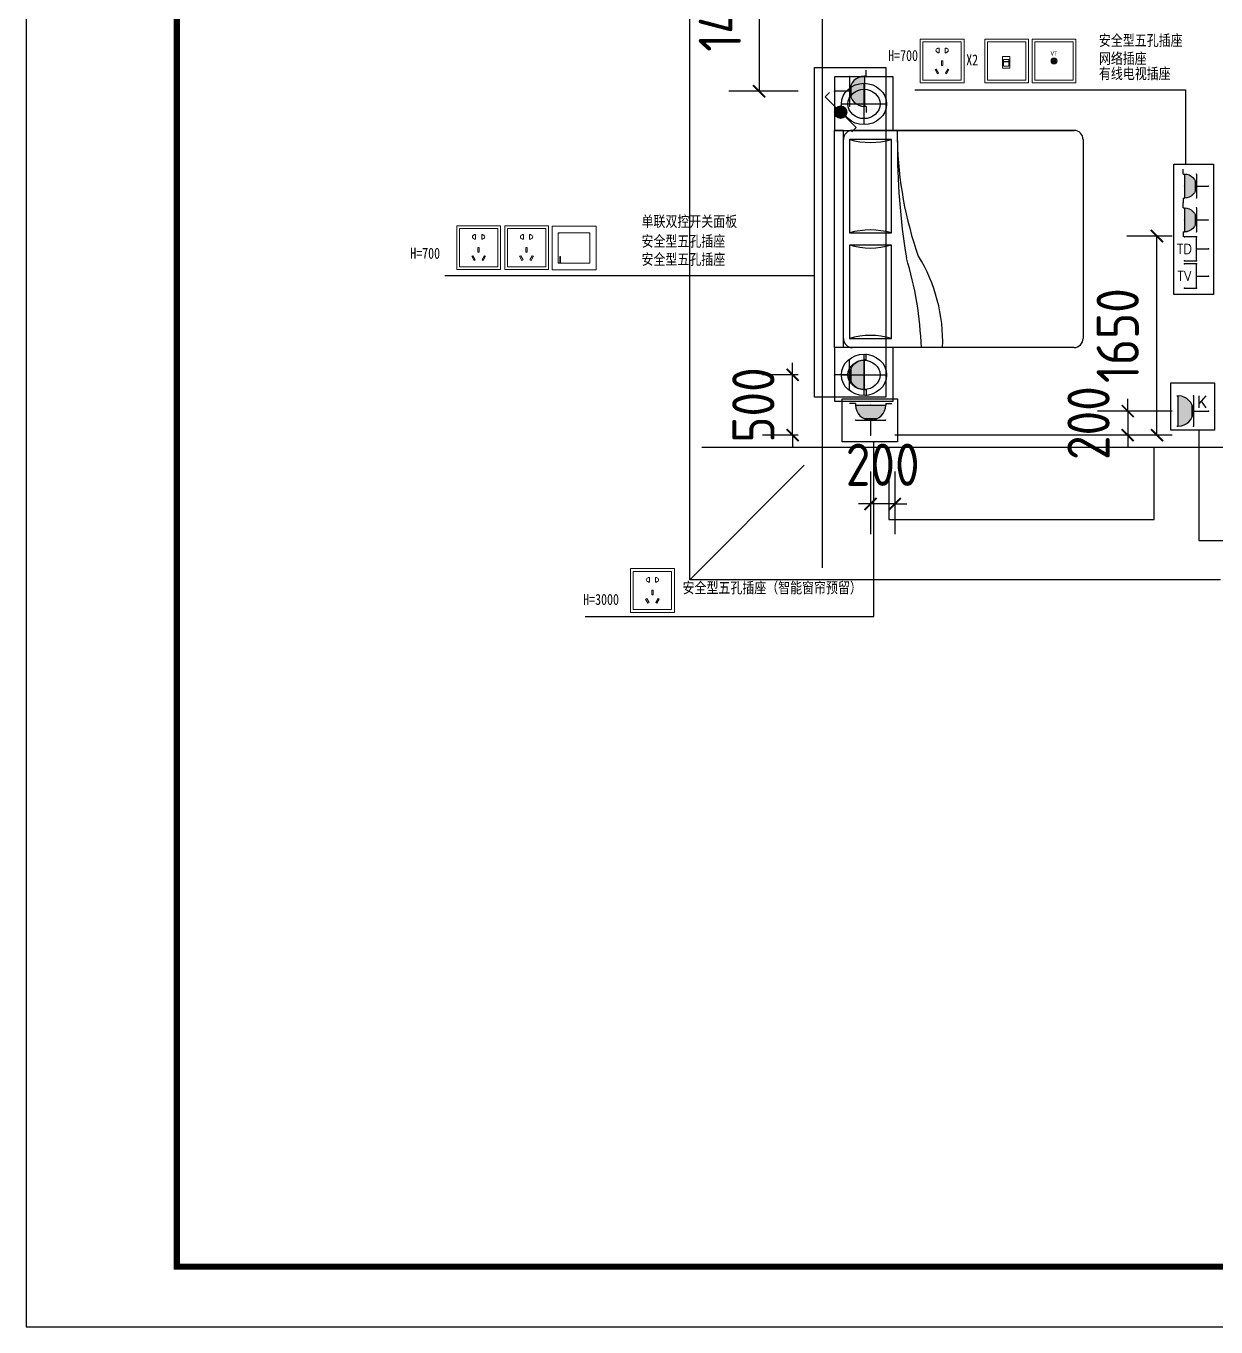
# Model space of a CAD drawing. Extents: x -29700 to 0, y 0 to 131000.
# Drawn here: x -29700 to -19837, y 110000 to 120782 of the extents above; entities that cross this region are included whole.
import ezdxf
from ezdxf.enums import TextEntityAlignment as Align

# ---------------------------------------------------------------- set-up
doc = ezdxf.new("R2010")
doc.units = 0
doc.header["$LTSCALE"] = 1000
doc.header["$MEASUREMENT"] = 0
doc.layers.get('0').update_dxf_attribs({"linetype": 'CONTINUOUS'})
doc.layers.get('Defpoints').update_dxf_attribs({"linetype": 'CONTINUOUS'})
for name, color, linetype in [('DOTE', 1, 'CONTINUOUS'), ('EQUIP-插座', 3, 'CONTINUOUS'), ('EQUIP-通讯', 3, 'CONTINUOUS'), ('TK', 4, 'CONTINUOUS'), ('家具', 8, 'CONTINUOUS')]:
    doc.layers.add(name, color=color, linetype=linetype)
for name, color, linetype, lineweight in [('EQUIP-照明', 3, 'CONTINUOUS', 15), ('PS-FNO(图纸空间编号）', 7, 'CONTINUOUS', 15), ('TK-图框', 3, 'CONTINUOUS', 15), ('TK-引注', 50, 'CONTINUOUS', 15)]:
    doc.layers.add(name, color=color, linetype=linetype, lineweight=lineweight)
doc.styles.add('_TEL_DIM', font='SIMPLEX', dxfattribs={"width": 0.8, "height": 3.5, "bigfont": 'HZTXT'})
doc.styles.add('HBSMALL-25', font='', dxfattribs={"width": 0.9, "height": 2.5})
doc.styles.add('HZTXT1', font='romans.shx', dxfattribs={"width": 0.7, "bigfont": 'GBHZFS.SHX'})
doc.styles.get("Standard").update_dxf_attribs({"font": 'gbenor.shx', "bigfont": 'gbcbig.shx'})
doc.styles.add('宋体', font='', dxfattribs={"width": 0.75})
doc.styles.get('HBSMALL-25').set_extended_font_data('Microsoft YaHei')
doc.styles.get('宋体').set_extended_font_data('SimSun')
doc.dimstyles.get("Standard").update_dxf_attribs({"dimscale": 100, "dimtxt": 3.5, "dimasz": 1, "dimexe": 2.5, "dimexo": 3, "dimgap": 1.5, "dimtad": 1, "dimdec": 0, "dimzin": 0, "dimdsep": 46, "dimtxsty": 'Standard', "dimblk": 'ARCHTICK', "dimcen": 0.09, "dimclrd": 3, "dimclre": 3, "dimclrt": 2, "dimadec": 0, "dimazin": 0, "dimtfac": 1, "dimtdec": 0, "dimtix": 1, "dimtmove": 2, "dimatfit": 3, "dimfxl": 1, "dimtolj": 1, "dimtzin": 0, "dimarcsym": 0})

# ---------------------------------------------------------------- blocks, each defined once
blk = doc.blocks.new('A$C66793C10')
for p, q in [((449.7, 449.7), (0, 449.7)), ((0, 449.7), (0, 0)), ((223.1, 401.4), (223.1, 55.6)), ((449.7, 0), (449.7, 449.7)), ((396, 228.5), (50.2, 228.5)), ((0, 0), (449.7, 0))]:
    blk.add_line(p, q)
for radius in [172.9, 122.9]:
    blk.add_circle((223.1, 228.5), radius)
blk = doc.blocks.new('A$C0BC040C0')
at = {"layer": '家具'}
for p, q in [((0, 295), (0, 2095)), ((75, 2095), (0, 2095)), ((75, 295), (75, 2095)), ((149, 2095), (1987, 2095)), ((1987, 2095), (149, 2095)), ((522, 1996), (522, 2095)), ((124, 2019), (124, 1245)), ((472, 2019), (124, 2019)), ((472, 1245), (472, 2019)), ((2062, 2019), (2062, 371)), ((124, 1245), (472, 1245)), ((124, 1145), (124, 371)), ((472, 1145), (124, 1145)), ((472, 371), (472, 1145)), ((124, 371), (472, 371)), ((75, 295), (0, 295)), ((1987, 295), (149, 295))]:
    blk.add_line(p, q, dxfattribs=at)
for centre, major_axis, ratio, start_param, end_param in [((149, 2019), (0, 75.9), 0.981818, 0, 1.570796), ((1987, 2019), (0, 75.9), 0.981818, 4.712389, 6.283185), ((298, 2627), (0, 632), 0.981818, 2.857799, 3.425387), ((2092, 1653), (-220, 2967), 0.524077, 1.416252, 1.739927), ((1467, 1705), (-287, 1661), 0.542659, 1.294437, 1.879131), ((298, 638), (0, -632), 0.981818, 2.857799, 3.425387), ((298, 1752), (0, -632), 0.981818, -0.283794, 0.283794), ((-1119, 354), (-345, 2286), 0.791145, 4.568047, 4.89601), ((5, 453), (-253, 1064), 0.804127, 4.37694, 5.109608), ((149, 371), (0, 75.9), 0.981818, 1.570796, 3.141593), ((298, -236), (0, 632), 0.981818, -0.283794, 0.283794), ((1987, 371), (0, 75.9), 0.981818, 3.141593, 4.712389)]:
    blk.add_ellipse(centre, major_axis=major_axis, ratio=ratio, start_param=start_param, end_param=end_param, dxfattribs=at)
at = {"layer": '家具', "xscale": 1.080000000001746, "yscale": 0.9899999999906868, "rotation": 179.9999999989328}
for p in [(486, 2540), (486, 295)]:
    blk.add_blockref('A$C66793C10', p, dxfattribs=at)
blk = doc.blocks.new('；u；')
at = {"color": 251}
for p, q in [((68526, -73598), (66426, -73598)), ((65676, -73848), (64726, -74798))]:
    blk.add_line(p, q, dxfattribs=at)
for points in [[(69126, -74798), (64726, -74798), (64726, -62398), (78926, -62398), (78926, -74798), (74526, -74798)], [(66376, -73698), (66376, -74298), (68576, -74298), (68576, -73698)]]:
    blk.add_lwpolyline(points, dxfattribs=at)
at = {"layer": 'DOTE', "color": 251}
for p, q in [((65826, -74698), (65826, -62498)), ((64826, -73698), (78826, -73698))]:
    blk.add_line(p, q, dxfattribs=at)
at = {"layer": '家具', "color": 251, "xscale": 0.9999989999971652, "yscale": 0.9999989999923855, "zscale": 0.9999989999958333, "rotation": 359.9995283362795}
blk.add_blockref('A$C0BC040C0', (65926, -73167), dxfattribs=at)
blk = doc.blocks.new('$equip$00001240')
for p, q in [((-0.5, 1.05), (-0.7, 1.05)), ((-0.5, 1.05), (-0.5, 1)), ((-0.5, 1), (0.5, 1)), ((0.5, 1.05), (0.7, 1.05)), ((0.5, 1.05), (0.5, 1)), ((-0.5, 0.5), (0.5, 0.5)), ((0, 0.5), (0, 0))]:
    blk.add_line(p, q)
blk.add_arc((0, 1), 0.5, 180, 0)
for points in [[(0.433, 0.75), (-0.433, 0.75), (0.5, 1), (-0.5, 1)], [(0.25, 0.567), (-0.25, 0.567), (0.433, 0.75), (-0.433, 0.75)], [(0, 0.5), (0, 0.5), (0.25, 0.567), (-0.25, 0.567)]]:
    blk.add_solid(points)
at = {"layer": 'EQUIP-照明'}
for p in [(0, 1), (-0.5, 0.5), (0.5, 0.5), (0, 0)]:
    blk.add_point(p, dxfattribs=at)
at = {"layer": 'EQUIP-照明', "flags": 9}
blk.add_attdef('A', (0, 0), '', height=0.00002, dxfattribs=at)
blk = doc.blocks.new('_ArchTick')
at = {"color": 0, "linetype": 'ByBlock', "const_width": 0.15}
blk.add_lwpolyline([(-0.5, -0.5), (0.5, 0.5)], dxfattribs=at)
blk = doc.blocks.new('*D68')
at = {"color": 3, "lineweight": -2, "transparency": 16777216}
for p, q in [((-23346, 117891), (-23346, 117991)), ((-23299, 117891), (-23596, 117891)), ((-23346, 117391), (-23346, 117891)), ((-23299, 117391), (-23596, 117391)), ((-23346, 117391), (-23346, 117291))]:
    blk.add_line(p, q, dxfattribs=at)
at = {"layer": 'Defpoints', "color": 0, "transparency": 16777216}
for p in [(-23346, 117891), (-22999, 117891), (-22999, 117391)]:
    blk.add_point(p, dxfattribs=at)
at = {"color": 3, "lineweight": -2, "transparency": 16777216, "xscale": 100, "yscale": 100, "zscale": 100}
for p, rotation in [((-23346, 117891), 270), ((-23346, 117391), 90)]:
    blk.add_blockref('_ArchTick', p, dxfattribs=dict(at, rotation=rotation))
at = {"color": 2, "transparency": 16777216, "insert": (-23671, 117641), "char_height": 350, "attachment_point": 5, "rotation": 90}
blk.add_mtext('\\A1;500', dxfattribs=at)
blk = doc.blocks.new('$equip$00001208')
for p, q in [((0.147, 0.356), (0.512, 0.72)), ((0.512, 0.72), (0.653, 0.579)), ((-0.147, 0.061), (-0.512, -0.304)), ((-0.512, -0.304), (-0.653, -0.162))]:
    blk.add_line(p, q)
blk.add_circle((0, 0.208), 0.208)
for points in [[(-0.18, 0.312), (0.18, 0.312), (-0.208, 0.208), (0.208, 0.208)], [(-0.18, 0.104), (0.18, 0.104), (-0.208, 0.208), (0.208, 0.208)], [(-0.104, 0.389), (0.104, 0.389), (-0.18, 0.312), (0.18, 0.312)], [(-0.104, 0.028), (0.104, 0.028), (-0.18, 0.104), (0.18, 0.104)], [(0, 0.417), (0, 0.417), (-0.104, 0.389), (0.104, 0.389)], [(0, 0), (0, 0), (-0.104, 0.028), (0.104, 0.028)]]:
    blk.add_solid(points)
at = {"layer": 'EQUIP-照明'}
for p in [(-0.208, 0.208), (0, 0.417), (0, 0), (0.208, 0.208)]:
    blk.add_point(p, dxfattribs=at)
at = {"layer": 'EQUIP-照明', "flags": 9}
blk.add_attdef('A', (0, 0), '', height=0.00002, dxfattribs=at)
blk = doc.blocks.new('*D69')
at = {"color": 3, "lineweight": -2, "transparency": 16777216}
for p, q in [((-23299, 121691), (-23874, 121691)), ((-23624, 121691), (-23624, 120241)), ((-23299, 120241), (-23874, 120241))]:
    blk.add_line(p, q, dxfattribs=at)
at = {"layer": 'Defpoints', "color": 0, "transparency": 16777216}
for p in [(-22999, 121691), (-23624, 120241), (-22999, 120241)]:
    blk.add_point(p, dxfattribs=at)
at = {"color": 3, "lineweight": -2, "transparency": 16777216, "xscale": 100, "yscale": 100, "zscale": 100}
for p, rotation in [((-23624, 121691), 90), ((-23624, 120241), 270)]:
    blk.add_blockref('_ArchTick', p, dxfattribs=dict(at, rotation=rotation))
at = {"color": 2, "transparency": 16777216, "insert": (-23949, 120966), "char_height": 350, "attachment_point": 5, "rotation": 90}
blk.add_mtext('\\A1;1450', dxfattribs=at)
blk = doc.blocks.new('*D79')
at = {"color": 3, "lineweight": -2, "transparency": 16777216}
for p, q in [((-22699, 117091), (-22699, 116571)), ((-22499, 117091), (-22499, 116571)), ((-22699, 116821), (-22799, 116821)), ((-22499, 116821), (-22699, 116821)), ((-22499, 116821), (-22399, 116821))]:
    blk.add_line(p, q, dxfattribs=at)
at = {"layer": 'Defpoints', "color": 0, "transparency": 16777216}
for p in [(-22699, 117391), (-22499, 117391), (-22699, 116821)]:
    blk.add_point(p, dxfattribs=at)
at = {"color": 3, "lineweight": -2, "transparency": 16777216, "xscale": 100, "yscale": 100, "zscale": 100}
blk.add_blockref('_ArchTick', (-22699, 116821), dxfattribs=at)
at = {"color": 3, "lineweight": -2, "transparency": 16777216, "xscale": 100, "yscale": 100, "zscale": 100, "rotation": 180}
blk.add_blockref('_ArchTick', (-22499, 116821), dxfattribs=at)
at = {"color": 2, "transparency": 16777216, "insert": (-22599, 117146), "char_height": 350, "attachment_point": 5}
blk.add_mtext('\\A1;200', dxfattribs=at)
blk = doc.blocks.new('$equip$00002670')
for p, q in [((-0.5, 0.499), (-0.5, 0.999)), ((0.5, 0.999), (0.5, 0.499)), ((0.5, 0.499), (-0.5, 0.499)), ((0, 0.5), (0, 0))]:
    blk.add_line(p, q)
for p in [(-0.5, 0.999), (0.5, 0.999), (-0.5, 0.499), (0, 0), (0.5, 0.499)]:
    blk.add_point(p)
at = {"color": 7, "style": '_TEL_DIM'}
blk.add_attdef('$TEXT$', text='', height=0.4, dxfattribs=at).set_placement((0, 0.999), align=Align.MIDDLE_CENTER)
at = {"color": 7, "style": '_TEL_DIM', "flags": 1}
blk.add_attdef('A', text='', height=0.000025, dxfattribs=at).set_placement((0, 0), align=Align.MIDDLE_CENTER)
blk = doc.blocks.new('$equip$00001802')
for p, q in [((-0.5, 0.499), (-0.5, 0.999)), ((0.5, 0.999), (0.5, 0.499)), ((0.5, 0.499), (-0.5, 0.499)), ((0, 0.5), (0, 0))]:
    blk.add_line(p, q)
for p in [(-0.5, 0.999), (0.5, 0.999), (-0.5, 0.499), (0, 0), (0.5, 0.499)]:
    blk.add_point(p)
at = {"color": 7, "style": '_TEL_DIM'}
blk.add_attdef('$TEXT$', text='', height=0.4, dxfattribs=at).set_placement((0, 0.999), align=Align.MIDDLE_CENTER)
at = {"color": 7, "style": '_TEL_DIM', "flags": 1}
blk.add_attdef('A', text='', height=0.00002, dxfattribs=at).set_placement((0, 0), align=Align.MIDDLE_CENTER)
blk = doc.blocks.new('*D81')
at = {"color": 3, "lineweight": -2, "transparency": 16777216}
for p, q in [((-20199, 119041), (-20576, 119041)), ((-20326, 117391), (-20326, 119041)), ((-20199, 117391), (-20576, 117391))]:
    blk.add_line(p, q, dxfattribs=at)
at = {"layer": 'Defpoints', "color": 0, "transparency": 16777216}
for p in [(-20326, 119041), (-19899, 119041), (-19899, 117391)]:
    blk.add_point(p, dxfattribs=at)
at = {"color": 3, "lineweight": -2, "transparency": 16777216, "xscale": 100, "yscale": 100, "zscale": 100}
for p, rotation in [((-20326, 119041), 90), ((-20326, 117391), 270)]:
    blk.add_blockref('_ArchTick', p, dxfattribs=dict(at, rotation=rotation))
at = {"color": 2, "transparency": 16777216, "insert": (-20651, 118216), "char_height": 350, "attachment_point": 5, "rotation": 90}
blk.add_mtext('\\A1;1650', dxfattribs=at)
blk = doc.blocks.new('$equip$00001764')
for p, q in [((-0.5, 1.05), (-0.5, 1)), ((-0.5, 1), (0.5, 1)), ((0.5, 1.05), (0.5, 1)), ((0.5, 0.5), (-0.5, 0.5)), ((0, 0.5), (0, 0))]:
    blk.add_line(p, q)
blk.add_arc((0, 1), 0.5, 180, 0)
for p in [(-0.5, 0.5), (0.5, 0.5), (0, 0)]:
    blk.add_point(p)
for points in [[(0.433, 0.75), (-0.433, 0.75), (0.5, 1), (-0.5, 1)], [(0.25, 0.567), (-0.25, 0.567), (0.433, 0.75), (-0.433, 0.75)], [(0, 0.5), (0, 0.5), (0.25, 0.567), (-0.25, 0.567)]]:
    blk.add_solid(points)
at = {"color": 7, "style": '_TEL_DIM'}
blk.add_attdef('$TEXT$', text='', height=0.4, dxfattribs=at).set_placement((0.303, 0.211), align=Align.MIDDLE_CENTER)
at = {"color": 7, "style": '_TEL_DIM', "flags": 1}
blk.add_attdef('A', text='', height=0.00002, dxfattribs=at).set_placement((0, 0), align=Align.MIDDLE_CENTER)
blk = doc.blocks.new('*D94')
at = {"color": 3, "lineweight": -2, "transparency": 16777216}
for p, q in [((-20568, 117591), (-20568, 117691)), ((-20199, 117591), (-20818, 117591)), ((-20568, 117591), (-20568, 117391)), ((-20199, 117391), (-20818, 117391)), ((-20568, 117391), (-20568, 117291))]:
    blk.add_line(p, q, dxfattribs=at)
at = {"layer": 'Defpoints', "color": 0, "transparency": 16777216}
for p in [(-19899, 117591), (-20568, 117391), (-19899, 117391)]:
    blk.add_point(p, dxfattribs=at)
at = {"color": 3, "lineweight": -2, "transparency": 16777216, "xscale": 100, "yscale": 100, "zscale": 100}
for p, rotation in [((-20568, 117591), 270), ((-20568, 117391), 90)]:
    blk.add_blockref('_ArchTick', p, dxfattribs=dict(at, rotation=rotation))
at = {"color": 2, "transparency": 16777216, "insert": (-20893, 117491), "char_height": 350, "attachment_point": 5, "rotation": 90}
blk.add_mtext('\\A1;200', dxfattribs=at)
blk = doc.blocks.new('A$C1DE95F60')
at = {"color": 4, "linetype": 'ByBlock'}
blk.add_lwpolyline([(-8, 6), (-8, 0), (-2, 0), (-2, 6)], close=True, dxfattribs=at)
at = {"color": 8, "linetype": 'ByBlock'}
for points in [[(-7.62, 5.62), (-7.62, 0.38), (-2.37, 0.38), (-2.37, 5.62)], [(-5.93, 1.82), (-5.78, 1.9), (-5.46, 1.35), (-5.61, 1.26)], [(-4.9, 3.04), (-5.08, 3.04), (-5.08, 2.4), (-4.9, 2.4)], [(-4.05, 1.82), (-4.2, 1.9), (-4.52, 1.35), (-4.37, 1.26)]]:
    blk.add_lwpolyline(points, close=True, dxfattribs=at)
for points in [[(-5.58, 4.72, 1), (-5.58, 4.21), (-5.58, 4.14), (-5.41, 4.14), (-5.41, 4.78), (-5.58, 4.78)], [(-4.4, 4.72), (-4.4, 4.78), (-4.57, 4.78), (-4.57, 4.14), (-4.4, 4.14), (-4.4, 4.21, 1)]]:
    blk.add_lwpolyline(points, format="xyb", close=True, dxfattribs=at)
blk = doc.blocks.new('A$C0E070EB2')
at = {"color": 4, "linetype": 'ByBlock', "ltscale": 5}
blk.add_lwpolyline([(0, 0), (6.03, 0), (6.03, 6), (0, 6)], close=True, dxfattribs=at)
at = {"color": 8, "linetype": 'ByBlock', "ltscale": 5}
blk.add_lwpolyline([(0.84, 4.94), (0.84, 1.06, 0.414214), (0.97, 0.93), (5.06, 0.93, 0.414214), (5.19, 1.06), (5.19, 4.94, 0.414214), (5.06, 5.07), (0.97, 5.07, 0.414214)], format="xyb", close=True, dxfattribs=at)
blk.add_lwpolyline([(0.84, 0.93), (5.19, 0.93), (5.19, 5.07), (0.84, 5.07)], close=True, dxfattribs=at)
at = {"color": 8}
blk.add_lwpolyline([(1.16, 0.93), (1.04, 0.93), (1.04, 1.83), (1.16, 1.83)], close=True, dxfattribs=at)
blk = doc.blocks.new('A$C5A9A6D21')
at = {"color": 4, "linetype": 'ByBlock'}
for points in [[(6, 6), (6, 0), (0, 0), (0, 6)], [(5.62, 5.62), (5.62, 0.37), (0.37, 0.37), (0.37, 5.62)]]:
    blk.add_lwpolyline(points, close=True, dxfattribs=at)
at = {"color": 8}
blk.add_lwpolyline([(2.43, 3.61), (3.44, 3.61), (3.44, 2.01), (2.43, 2.01)], close=True, dxfattribs=at)
at = {"layer": 'PS-FNO(图纸空间编号）', "color": 8}
for points in [[(2.58, 3.19), (3.29, 3.19), (3.29, 2.31), (2.58, 2.31)], [(2.58, 2.93), (3.29, 2.93), (3.29, 2.89), (2.58, 2.89)]]:
    blk.add_lwpolyline(points, close=True, dxfattribs=at)
blk = doc.blocks.new('A$C0D3007CF')
at = {"color": 4}
for points in [[(0, 6), (0, 0), (6, 0), (6, 6)], [(0.38, 5.62), (0.38, 0.38), (5.62, 0.38), (5.62, 5.62)]]:
    blk.add_lwpolyline(points, close=True, dxfattribs=at)
at = {"color": 8}
for radius in [0.409, 0.289, 0.253, 0.0819]:
    blk.add_circle((3, 3), radius, dxfattribs=at)
at = {"color": 8, "style": 'HBSMALL-25', "width": 0.8}
blk.add_text('TV', height=0.595, dxfattribs=at).set_placement((2.58, 3.74))
blk = doc.blocks.new('*U59')
at = {"color": 3}
blk.add_lwpolyline([(-59400, 0), (0, 0), (0, 42000), (-59400, 42000)], close=True, dxfattribs=at)
at = {"color": 3, "const_width": 100}
blk.add_lwpolyline([(-56900, 1000), (-1000, 1000), (-1000, 41000), (-56900, 41000)], close=True, dxfattribs=at)
at = {"layer": 'TK', "color": 4, "style": 'HZTXT1'}
for tag, height, width, p in [('项目负责1', 400, 0.6, (-4500, 19196)), ('项目负责2', 400, 0.6, (-4500, 18296)), ('专责', 400, 0.6, (-4500, 17396)), ('审定', 400, 0.6, (-4500, 16496)), ('审核', 400, 0.6, (-4500, 15596)), ('校对', 400, 0.6, (-4500, 14696)), ('设计', 400, 0.6, (-4500, 13796)), ('绘图', 400, 0.6, (-4500, 12896)), ('建设单位', 450, 0.6, (-4500, 11050)), ('工号', 400, 0.5, (-5501, 3507)), ('版次', 400, 0.7, (-2138, 3498)), ('阶段', 400, 0.7, (-2138, 2498)), ('比例', 400, 0.7, (-5491, 1513)), ('日期', 400, 0.7, (-2138, 1498))]:
    blk.add_attdef(tag, text='', height=height, dxfattribs=dict(at, width=width)).set_placement(p, align=Align.MIDDLE)
at = {"layer": 'TK', "color": 1, "lineweight": -3, "style": 'HZTXT1', "width": 0.6}
blk.add_attdef('工程名称', text='', height=450, dxfattribs=at).set_placement((-4500, 9050), align=Align.MIDDLE)
at = {"layer": 'TK', "color": 4, "lineweight": -3, "style": 'HZTXT1', "width": 0.6}
blk.add_attdef('子项名称', text='', height=450, dxfattribs=at).set_placement((-4500, 7050), align=Align.MIDDLE)
at = {"layer": 'TK', "color": 1, "lineweight": -3, "style": 'HZTXT1', "width": 0.6}
blk.add_attdef('图名', text='', height=400, dxfattribs=at).set_placement((-4558, 4958), align=Align.MIDDLE_CENTER)
at = {"layer": 'TK', "color": 1, "style": 'HZTXT1', "width": 0.7}
blk.add_attdef('图号', text='', height=400, dxfattribs=at).set_placement((-5491, 2513), align=Align.MIDDLE)

msp = doc.modelspace()

# ---------------------------------------------------------------- linework, layer by layer
at = {"color": 1}
for p, q in [((-22333.3, 120253), (-20088.2, 120253)), ((-20088.2, 120253), (-20088.2, 119638.2)), ((-26227.8, 118715.5), (-23165, 118715.5)), ((-19977.6, 117433.6), (-19977.6, 116519.3)), ((-22672.6, 115888.6), (-22672.6, 117334.8)), ((-19977.6, 116519.3), (-17824.5, 116519.3)), ((-25065.9, 115888.6), (-22672.6, 115888.6))]:
    msp.add_line(p, q, dxfattribs=at)
for points in [[(-23165, 120438.7), (-22572.3, 120438.7), (-22572.3, 117706.1), (-23165, 117706.1)], [(-20186.3, 119638.2), (-19856.1, 119638.2), (-19856.1, 118557.9), (-20186.3, 118557.9)], [(-20211.5, 117824.5), (-19849.8, 117824.5), (-19849.8, 117433.6), (-20211.5, 117433.6)], [(-22933.8, 117692.1), (-22475.6, 117692.1), (-22475.6, 117334.8), (-22933.8, 117334.8)]]:
    msp.add_lwpolyline(points, close=True, dxfattribs=at)

# ---------------------------------------------------------------- block references
at = {"color": 0, "xscale": 0.5, "yscale": 0.5, "zscale": 0.5}
msp.add_blockref('*U59', (0, 110000), dxfattribs=at)
at = {"color": 1}
msp.add_blockref('；u；', (-88925.1, 190989.1), dxfattribs=at)
at = {"layer": 'EQUIP-插座'}
for p, xscale, yscale, zscale, rotation in [((-22998.9, 120240.7), 250, 250, 250, 270), ((-19898.9, 119455.3), -200, 200, 200, 90.00000000000831), ((-19898.9, 119175.3), -200, 200, 200, 90.00000000000831), ((-22998.9, 117890.7), -250, 250, 250, 270)]:
    msp.add_blockref('$equip$00001240', p, dxfattribs=dict(at, xscale=xscale, yscale=yscale, zscale=zscale, rotation=rotation))
at = {"layer": 'EQUIP-插座', "xscale": 250, "yscale": 250, "zscale": 250}
msp.add_blockref('$equip$00001240', (-22698.9, 117390.7), dxfattribs=at)
at = {"layer": 'EQUIP-插座'}
ref = msp.add_blockref('$equip$00001764', (-19898.9, 117590.7), dxfattribs=dict(at, xscale=250, yscale=250, zscale=250, rotation=90))
ref.add_attrib('$TEXT$', 'K', dxfattribs={"layer": '0', "color": 7, "height": 100, "style": '_TEL_DIM'}).set_placement((-19951.7, 117666.4), align=Align.MIDDLE_CENTER)
at = {"layer": 'EQUIP-照明', "xscale": 250, "yscale": 250, "zscale": 250, "rotation": 270}
msp.add_blockref('$equip$00001208', (-22998.9, 120068.1), dxfattribs=at)
at = {"layer": 'EQUIP-通讯'}
ref = msp.add_blockref('$equip$00002670', (-19898.9, 118935.3), dxfattribs=dict(at, xscale=-200, yscale=200, zscale=200, rotation=90.00000000000831))
ref.add_attrib('$TEXT$', 'TD', dxfattribs={"layer": '0', "color": 7, "height": 80, "style": '_TEL_DIM'}).set_placement((-20098.7, 118935.3), align=Align.MIDDLE_CENTER)
ref = msp.add_blockref('$equip$00001802', (-19898.9, 118710.1), dxfattribs=dict(at, xscale=-200, yscale=200, zscale=200, rotation=90.00000000000831))
ref.add_attrib('$TEXT$', 'TV', dxfattribs={"layer": '0', "color": 7, "height": 80, "style": '_TEL_DIM'}).set_placement((-20098.7, 118710.1), align=Align.MIDDLE_CENTER)
at = {"layer": 'PS-FNO(图纸空间编号）', "color": 0, "linetype": 'ByBlock', "yscale": 60.5}
for name, p, xscale, zscale in [('A$C1DE95F60', (-22408.7, 120310.5), -60.5, 60.50000000000001), ('A$C5A9A6D21', (-21753.9, 120310.5), 60.5, 60.5), ('A$C0D3007CF', (-20997.6, 120310.5), -60.5, 60.50000000000001), ('A$C1DE95F60', (-26250.2, 118763.7), -60.5, 60.50000000000001), ('A$C1DE95F60', (-25853.4, 118763.7), -60.5, 60.50000000000001), ('A$C1DE95F60', (-24809.5, 115922.5), -60.5, 60.50000000000001)]:
    msp.add_blockref(name, p, dxfattribs=dict(at, xscale=xscale, zscale=zscale))
at = {"layer": 'TK-图框', "xscale": 60.5, "yscale": 60.5, "zscale": 60.5}
msp.add_blockref('A$C0E070EB2', (-25339.4, 118760.1), dxfattribs=at)

# ---------------------------------------------------------------- texts
at = {"layer": 'TK-引注', "style": '宋体', "width": 0.8}
for s, p in [('安全型五孔插座 ', (-20806.9, 120618)), ('X2', (-21907.1, 120456.1)), ('网络插座', (-20806.9, 120468.3)), ('有线电视插座 ', (-20806.9, 120342.9)), ('单联双控开关面板', (-24598, 119117.8)), ('安全型五孔插座 ', (-24598, 118954)), ('安全型五孔插座 ', (-24598, 118803.2)), ('安全型五孔插座（智能窗帘预留） ', (-24257.4, 116081.4))]:
    msp.add_text(s, height=90.75, dxfattribs=at).set_placement(p)
for s, p in [('H=700', (-22553.5, 120537.6)), ('H=700', (-26515.1, 118898.6)), ('H=3000', (-25081.6, 116030))]:
    msp.add_text(s, height=90.75, dxfattribs=at).set_placement(p, align=Align.MIDDLE_LEFT)

# ---------------------------------------------------------------- dimensions: what is measured, and where the dimension line sits
for base, p1, p2, picture, middle in [((-23623.5, 120240.7), (-22998.9, 121690.7), (-22998.9, 120240.7), '*D69', (-23948.5, 120965.7)), ((-20325.9, 119040.7), (-19898.9, 117390.7), (-19898.9, 119040.7), '*D81', (-20650.9, 118215.7)), ((-23346.3, 117890.7), (-22998.9, 117390.7), (-22998.9, 117890.7), '*D68', (-23671.3, 117640.7)), ((-20567.5, 117390.7), (-19898.9, 117590.7), (-19898.9, 117390.7), '*D94', (-20892.5, 117490.7))]:
    dim = msp.add_linear_dim(base=base, p1=p1, p2=p2, angle=90, dimstyle='Standard')
    dim.commit()
    dim.dimension.update_dxf_attribs({"geometry": picture, "text_midpoint": middle})
dim = msp.add_linear_dim(base=(-22698.9, 116821.1), p1=(-22498.9, 117390.7), p2=(-22698.9, 117390.7), dimstyle='Standard')
dim.commit()
dim.dimension.update_dxf_attribs({"geometry": '*D79', "text_midpoint": (-22598.9, 117146.1)})

doc.saveas('drawing.dxf')
